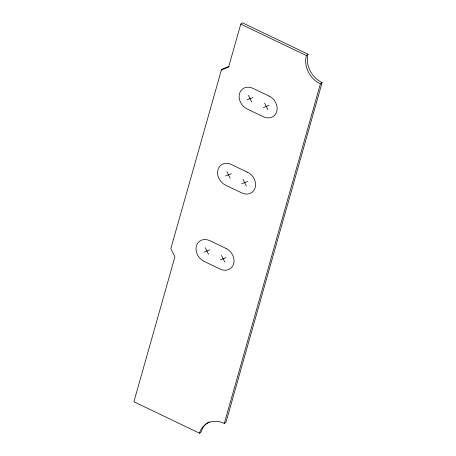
<?xml version="1.0" encoding="UTF-8"?>
<svg xmlns="http://www.w3.org/2000/svg" width="456" height="456" viewBox="0 0 456 456"><rect width="100%" height="100%" fill="white"/><g stroke="black" fill="none" stroke-linecap="round" stroke-linejoin="round"><path stroke-width="0.68" d="M221.382 70.002L170.835 248.634L174.904 256.853L133.904 401.759L199.5 433.2A22.561 18.622 52.7 0 1 224.318 423.47L226.005 422.182L322.096 82.593A22.561 18.622 52.7 0 1 308.056 54.241L242.461 22.8L240.774 24.088L228.581 67.18L221.382 70.002L223.07 68.713L228.958 66.405M224.318 423.47L320.408 83.881L322.096 82.593M240.774 24.088L306.369 55.529L308.056 54.241M199.5 433.2L201.187 431.912A22.561 18.622 52.7 0 1 209.481 421.709M247.118 99.813L252.966 97.521M263.306 107.57L269.154 105.279M225.56 175.982L231.414 173.69M241.754 183.739L247.602 181.448M204.009 252.151L209.857 249.859M220.197 259.909L226.045 257.617M264.577 103.084L267.883 109.771M248.389 95.327L251.695 102.007M243.019 179.254L246.331 185.934M226.831 171.496L230.143 178.176M221.468 255.423L224.779 262.103M205.28 247.665L208.586 254.345M320.408 83.881A22.561 18.622 52.7 0 1 306.369 55.529M269.148 96.113L252.96 88.35A12.221 10.083 52.7 0 0 239.52 93.622A12.221 10.083 52.7 0 0 247.123 108.984L263.311 116.742A12.221 10.083 52.7 0 0 276.752 111.469A12.221 10.083 52.7 0 0 269.148 96.113M247.597 172.282L231.409 164.519A12.221 10.083 52.7 0 0 217.962 169.792A12.221 10.083 52.7 0 0 225.566 185.153L241.76 192.911A12.221 10.083 52.7 0 0 255.2 187.638A12.221 10.083 52.7 0 0 247.597 172.282M226.039 248.452L209.851 240.688A12.221 10.083 52.7 0 0 196.411 245.961A12.221 10.083 52.7 0 0 204.014 261.316L220.202 269.08A12.221 10.083 52.7 0 0 233.643 263.807A12.221 10.083 52.7 0 0 226.039 248.452"/></g></svg>
